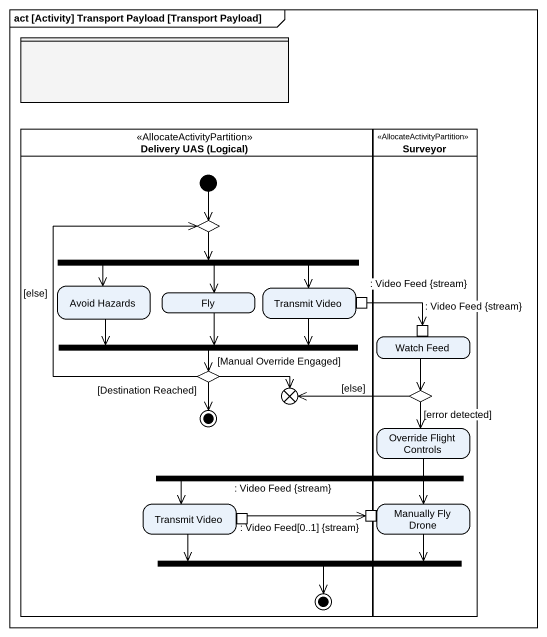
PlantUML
@startuml
mainframe act [Activity] Transport Payload [Transport Payload]
hide empty description
state " " as lane1 <<partition>> #F4F4F4
state "Delivery UAS (Logical)" as Delivery_UAS_Logical <<AllocateActivityPartition>> {
  state choice1 <<choice>>
  state fork1 <<fork>>
  state "Avoid Hazards" as Avoid_Hazards
  state Fly
  state "Transmit Video" as Transmit_Video {
    state ": Video Feed {stream}" as Video_Feed_stream <<outputPin>>
  }
  state fork2 <<join>>
  state choice2 <<choice>>
  state flowfinal1 <<end>>
  state final1 <<end>>
  state "Transmit Video" as Transmit_Video_2 {
    state ": Video Feed {stream}" as Video_Feed_stream_3 <<outputPin>>
  }
  state final2 <<end>>
  [*] --> choice1
}
state Surveyor <<AllocateActivityPartition>> {
  state "Watch Feed" as Watch_Feed {
    state ": Video Feed {stream}" as Video_Feed_stream_2 <<inputPin>>
  }
  state choice3 <<choice>>
  state "Override Flight Controls" as Override_Flight_Controls
  state "Manually Fly Drone" as Manually_Fly_Drone {
    state ": Video Feed[0..1] {stream}" as Video_Feed_0_1_stream <<inputPin>>
  }
}
state fork3 <<fork>>
state fork4 <<join>>
choice1 --> fork1
fork1 -left-> Avoid_Hazards
fork1 --> Fly
fork1 -right-> Transmit_Video
Avoid_Hazards -right-> fork2
Fly --> fork2
Transmit_Video -left-> fork2
Video_Feed_stream -right-> Video_Feed_stream_2
fork2 --> choice2
Watch_Feed --> choice3
choice2 -up-> choice1 : [else]
choice2 -right-> flowfinal1 : [Manual Override Engaged]
choice2 --> final1 : [Destination Reached]
choice3 -left-> flowfinal1 : [else]
choice3 --> Override_Flight_Controls : [error detected]
Override_Flight_Controls --> Manually_Fly_Drone
Transmit_Video_2 -right-> fork4
fork3 -left-> Transmit_Video_2
Video_Feed_stream_3 -right-> Video_Feed_0_1_stream
Manually_Fly_Drone -left-> fork4
fork4 --> final2
@enduml
